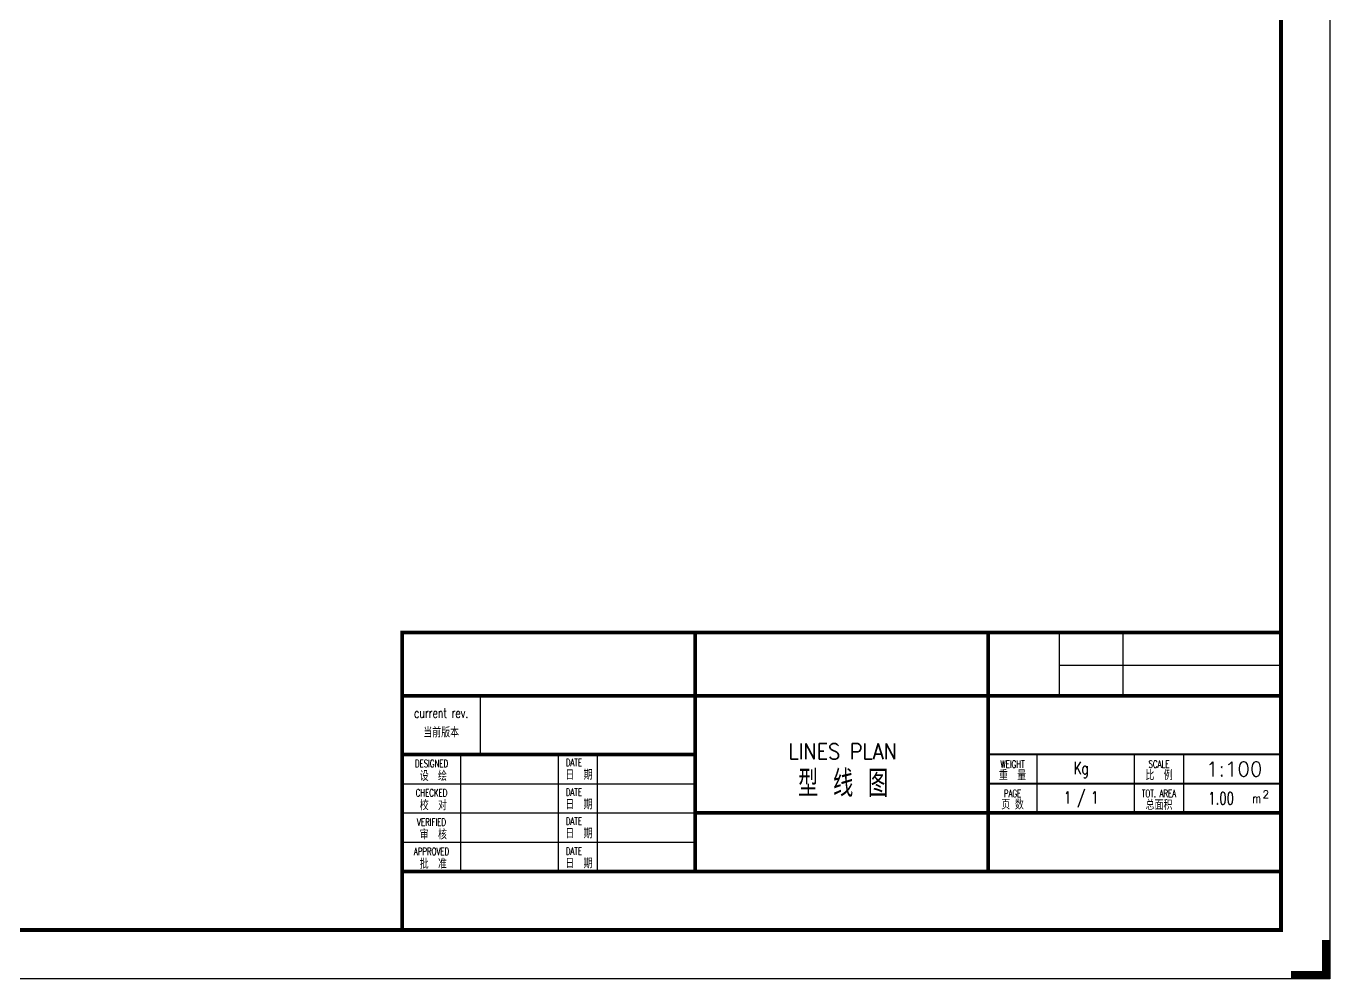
# Model space of a CAD drawing. Header units: millimetres. Extents: x 20870 to 139786, y -130946 to -46846.
# Drawn here: x 113082 to 139786, y -130946 to -111426 of the extents above; entities that cross this region are included whole.
import ezdxf
from ezdxf.enums import TextEntityAlignment as Align

# ---------------------------------------------------------------- set-up
doc = ezdxf.new("R2010")
doc.units = ezdxf.units.MM
doc.header["$LTSCALE"] = 81.4636
doc.layers.add('000BASIC', color=8, linetype='Continuous')
doc.layers.add('CONT_WIDE', color=3, linetype='Continuous')
doc.styles.add('HZDX', font='romans', dxfattribs={"height": 6, "bigfont": 'HZDX'})
doc.styles.get("Standard").update_dxf_attribs({"font": 'romand.shx', "bigfont": 'hzdx.shx'})

msp = doc.modelspace()

# ---------------------------------------------------------------- linework, layer by layer
for p, q in [((134249.94, -125146.22), (134249.94, -123846.22)), ((135545.94, -123846.22), (135545.94, -125146.22)), ((138785.94, -124522.84), (134249.94, -124522.84))]:
    msp.add_line(p, q)
at = {"const_width": 160}
msp.add_lwpolyline([(139705.94, -130146.22), (139705.94, -130866.22), (138985.94, -130866.22)], dxfattribs=at)
at = {"layer": '000BASIC', "color": 7}
for p, q in [((122385.94, -126346.22), (122385.94, -125146.22)), ((121985.94, -128746.22), (121985.94, -126346.22)), ((123985.94, -128746.22), (123985.94, -126346.22)), ((124785.94, -128746.22), (124785.94, -126346.22)), ((133785.94, -126346.22), (133785.94, -126946.22)), ((135785.94, -126946.22), (135785.94, -126346.22)), ((136785.94, -126346.22), (136785.94, -126946.22)), ((133785.94, -126946.22), (133785.94, -127546.22)), ((135785.94, -127546.22), (135785.94, -126946.22)), ((136785.94, -126946.22), (136785.94, -127546.22))]:
    msp.add_line(p, q, dxfattribs=at)
at = {"layer": '000BASIC'}
msp.add_lwpolyline([(139785.94, -46846.22), (139785.94, -130946.22), (20885.94, -130946.22), (20885.94, -46846.22), (139785.94, -46846.22)], dxfattribs=at)
at = {"layer": '000BASIC', "const_width": 80}
msp.add_lwpolyline([(138785.94, -47846.22), (138785.94, -129946.22), (23385.94, -129946.22), (23385.94, -47846.22)], close=True, dxfattribs=at)
at = {"layer": '000BASIC', "color": 7, "const_width": 40}
for points in [[(132785.94, -126346.22), (138785.94, -126346.22)], [(132785.94, -126946.22), (138785.94, -126946.22)], [(120785.94, -129946.22), (138785.94, -129946.22)]]:
    msp.add_lwpolyline(points, dxfattribs=at)
at = {"layer": '000BASIC', "color": 7}
for points in [[(120785.94, -126946.22), (126785.94, -126946.22)], [(120785.94, -127546.22), (126785.94, -127546.22)], [(120785.94, -128146.22), (126785.94, -128146.22)]]:
    msp.add_lwpolyline(points, dxfattribs=at)
at = {"layer": 'CONT_WIDE', "const_width": 75}
msp.add_lwpolyline([(120785.94, -123846.22), (138785.94, -123846.22), (138785.94, -129946.22), (120785.94, -129946.22)], close=True, dxfattribs=at)
for points in [[(126785.94, -123846.22), (126785.94, -128746.22)], [(132785.94, -123846.22), (132785.94, -128746.22)], [(120785.94, -125146.22), (138785.94, -125146.22)], [(120785.94, -126346.22), (126785.94, -126346.22)], [(126785.94, -127546.22), (138785.94, -127546.22)], [(120785.94, -128746.22), (138785.94, -128746.22)]]:
    msp.add_lwpolyline(points, dxfattribs=at)

# ---------------------------------------------------------------- texts
at = {"layer": '000BASIC', "color": 7, "style": 'HZDX', "width": 0.7}
for s, height, p in [('current rev.', 200, (121584.42, -125596.76)), ('当前版本', 200, (121584.42, -125996.84)), ('DESIGNED', 150, (121385.94, -126608.32)), ('WEIGHT', 150, (133285.94, -126621.22)), ('SCALE', 150, (136285.94, -126621.22)), ('重  量', 200, (133285.94, -126874.04)), ('比  例', 200, (136285.94, -126874.04)), ('CHECKED', 150, (121385.94, -127208.32)), ('PAGE', 150, (133285.94, -127221.22)), ('TOT. AREA', 150, (136285.94, -127221.22)), ('页 数', 200, (133285.94, -127474.04)), ('总面积', 200, (136285.94, -127482.46)), ('VERIFIED', 150, (121385.94, -127808.32)), ('APPROVED', 150, (121385.94, -128408.32))]:
    msp.add_text(s, height=height, dxfattribs=at).set_placement(p, align=Align.CENTER)
at = {"layer": '000BASIC', "color": 7, "linetype": 'ByBlock', "style": 'HZDX', "width": 0.9}
msp.add_text('LINES PLAN', height=320, dxfattribs=at).set_placement((129805.94, -126445.38), align=Align.CENTER)
at = {"layer": '000BASIC', "color": 7, "style": 'HZDX', "width": 0.7}
for s, height, p in [('DATE', 150, (124135.94, -126587.77)), ('设  绘', 200, (121144.86, -126889.07)), ('日  期', 200, (124126.78, -126864.04)), ('DATE', 150, (124135.94, -127194.62)), ('校  对', 200, (121144.86, -127489.07)), ('日  期', 200, (124126.78, -127470.89)), ('DATE', 150, (124135.94, -127789.37)), ('审  核', 200, (121144.86, -128089.07)), ('日  期', 200, (124126.78, -128065.64)), ('DATE', 150, (124135.94, -128402.27)), ('批  准', 200, (121144.86, -128689.07)), ('日  期', 200, (124126.78, -128678.54))]:
    msp.add_text(s, height=height, dxfattribs=at).set_placement(p)
for s, p in [('Kg', (134691.23, -126667.9)), ('1 / 1', (134691.23, -127246.22)), ('1.00', (137557.56, -127246.22))]:
    msp.add_text(s, height=250, dxfattribs=at).set_placement(p, align=Align.MIDDLE)
at = {"layer": '000BASIC', "color": 7, "linetype": 'ByBlock', "style": 'HZDX'}
msp.add_text('1:100', height=300, dxfattribs=at).set_placement((138404.83, -126646.22), align=Align.MIDDLE_RIGHT)
at = {"layer": '000BASIC', "width": 0.8}
msp.add_text('型 线 图', height=546.875, dxfattribs=at).set_placement((129815.94, -127216.99), align=Align.CENTER)
at = {"layer": '000BASIC', "color": 7, "style": 'HZDX'}
msp.add_text('2', height=160, dxfattribs=at).set_placement((138405.94, -127246.22))
at = {"layer": '000BASIC', "color": 7, "style": 'HZDX', "width": 0.7}
msp.add_text('m', height=200, dxfattribs=at).set_placement((138285.94, -127246.22), align=Align.MIDDLE_CENTER)

doc.saveas('drawing.dxf')
